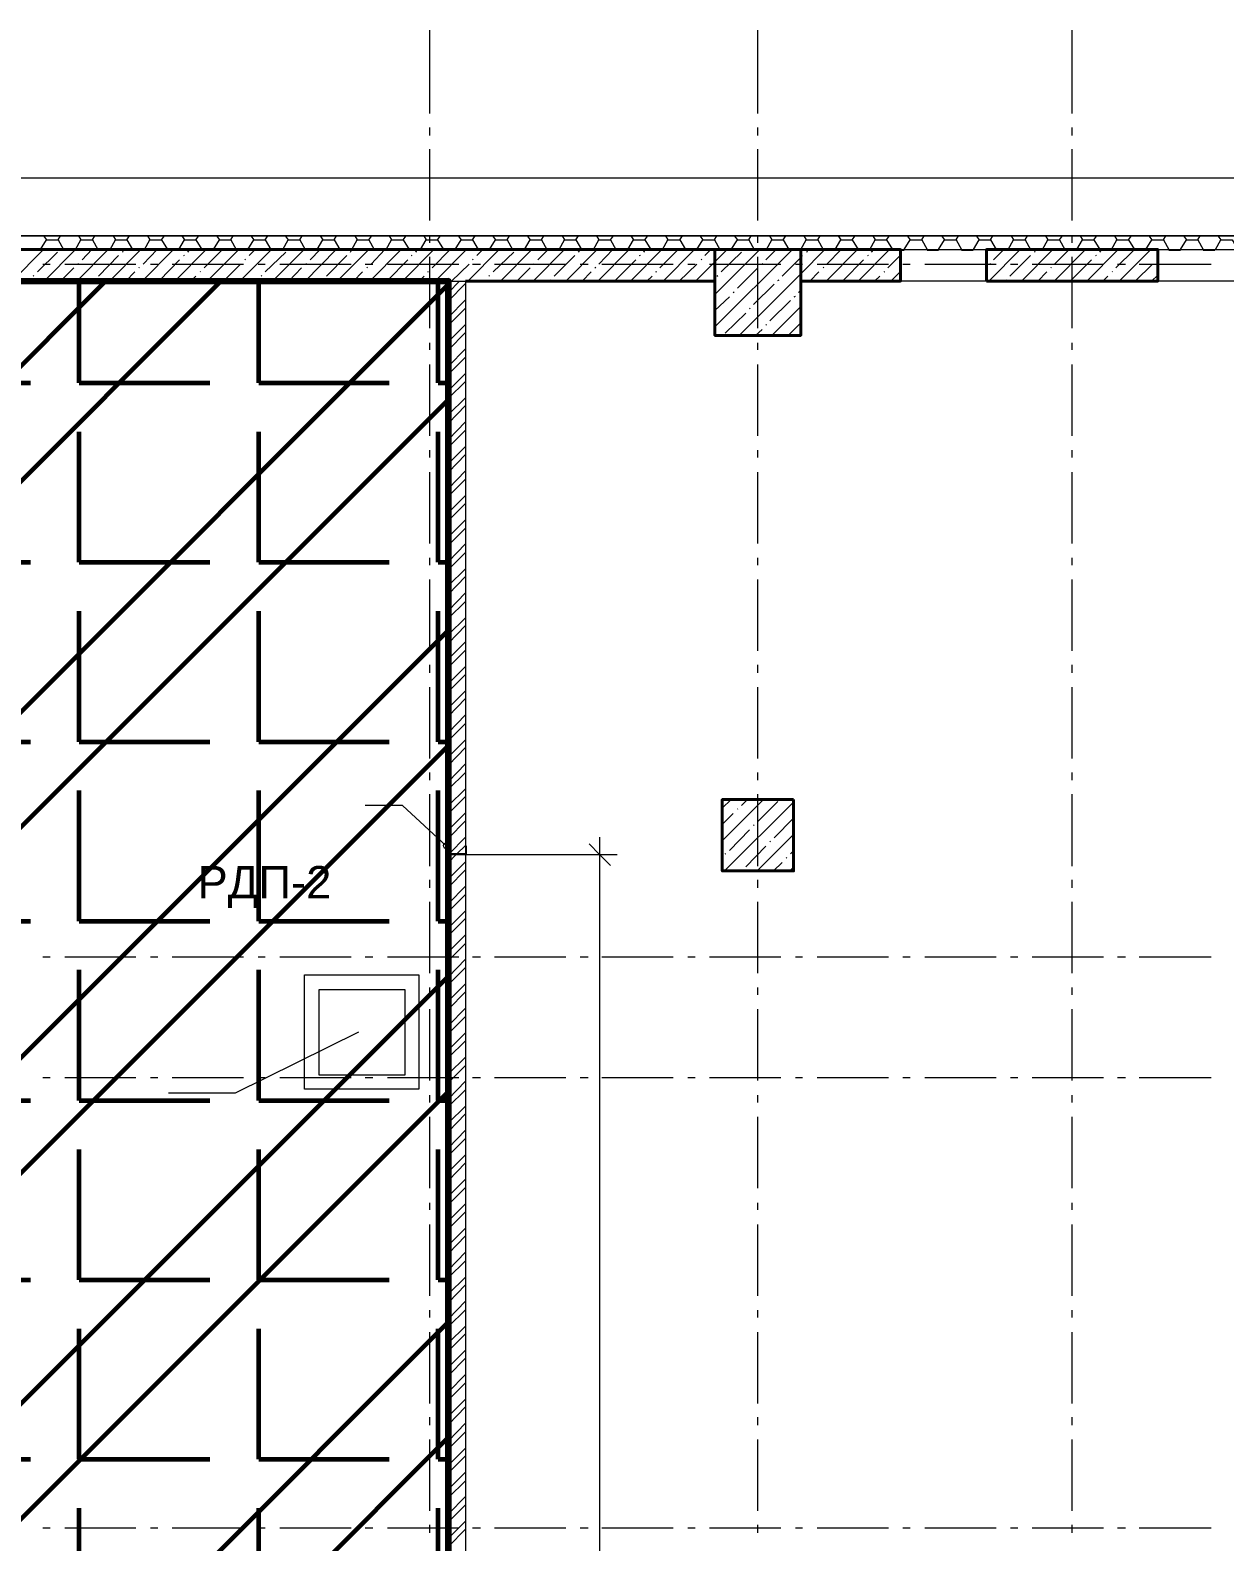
# Model space of a CAD drawing. Header units: millimetres. Extents: x -213911 to 415037, y -3642 to 107391.
# Drawn here: x -157506 to -149133, y 23311 to 33906 of the extents above; entities that cross this region are included whole.
import ezdxf

# ---------------------------------------------------------------- set-up
doc = ezdxf.new("R2010")
doc.units = ezdxf.units.MM
for name, color, linetype, lineweight in [('9.1 Стен подвал шпак', 160, 'Continuous', 90), ('9.2 Потолок подвал шпак', 90, 'Continuous', 60), ('9.3 клининг подвал', 190, 'Continuous', 60), ('Оси', 7, 'Continuous', 9)]:
    doc.layers.add(name, color=color, linetype=linetype, lineweight=lineweight)
doc.layers.add('PDF _Текст', color=7, linetype='Continuous')
doc.styles.get("Standard").update_dxf_attribs({"font": 'arial.ttf'})

msp = doc.modelspace()

# ---------------------------------------------------------------- hatches: boundary and pattern name
at = {"layer": '9.2 Потолок подвал шпак'}
h = msp.add_hatch(dxfattribs=at)
h.set_pattern_fill('ANGLE', color=256, scale=180)
h.set_pattern_definition([(0, (0, 0), (0, 1257.3), [914.4, -342.9]), (90, (0, 0), (-1257.3, 8e-14), [914.4, -342.9])])
h.paths.add_polyline_path([(-154574.3, 32147.6), (-164487.3, 32141.2), (-164504.3, 20370.5), (-157298.2, 20370.5), (-157298.2, 16278.2), (-155154.6, 16274), (-155154.6, 17155.2), (-154574.3, 17155.2)])
h.paths.add_polyline_path([(-158658.1, 28512.8), (-158158.2, 28512.8), (-158158.2, 28012.9), (-158658.1, 28012.9)], flags=16)
h.paths.add_polyline_path([(-158658.1, 22531.1), (-158158.2, 22531.1), (-158158.2, 22026.9), (-158658.1, 22026.9)], flags=16)
at = {"layer": '9.3 клининг подвал'}
h = msp.add_hatch(dxfattribs=at)
h.set_pattern_fill('ANSI32', color=256, scale=180)
h.paths.add_polyline_path([(-154574.3, 32147.6), (-164487.3, 32141.2), (-164504.3, 20370.5), (-157298.2, 20370.5), (-157298.2, 16278.2), (-155154.6, 16274), (-155154.6, 17155.2), (-154574.3, 17155.2)])
h.paths.add_polyline_path([(-158658.1, 28512.8), (-158158.2, 28512.8), (-158158.2, 28012.9), (-158658.1, 28012.9)], flags=16)
h.paths.add_polyline_path([(-158658.1, 22531.1), (-158158.2, 22531.1), (-158158.2, 22026.9), (-158658.1, 22026.9)], flags=16)

# ---------------------------------------------------------------- linework, layer by layer
at = {"lineweight": 40}
msp.add_lwpolyline([(-154455.6, 32147.6), (-152706, 32147.6), (-152706, 32367.9), (-158107.4, 32367.9), (-158107.4, 32147.6), (-154574.3, 32147.6)], dxfattribs=at)
for points in [[(-152104.5, 32367.9), (-152706, 32367.9), (-152706, 31766.3), (-152104.5, 31766.3)], [(-152104.5, 32147.6), (-151405.5, 32147.6), (-151405.5, 32367.9), (-152104.5, 32367.9)], [(-150803.9, 32147.6), (-149600.8, 32147.6), (-149600.8, 32367.9), (-150803.9, 32367.9)], [(-152155.3, 28512.8), (-152655.2, 28512.8), (-152655.2, 28012.9), (-152155.3, 28012.9)]]:
    msp.add_lwpolyline(points, close=True, dxfattribs=at)
at = {"lineweight": 20}
msp.add_lwpolyline([(-154578.5, 28131.5), (-154578.5, 28186.6), (-154587, 28186.6), (-154587, 28127.3), (-154447.2, 28127.3), (-154447.2, 28186.6), (-154455.6, 28186.6), (-154455.6, 28131.5)], close=True, dxfattribs=at)
at = {"lineweight": 18}
msp.add_lwpolyline([(-153438.9, 28051), (-153515.2, 28127.3), (-153587.2, 28203.5)], dxfattribs=at)
at = {"layer": '9.1 Стен подвал шпак'}
msp.add_lwpolyline([(-155154.6, 16274), (-155154.6, 17155.2), (-154574.3, 17155.2), (-154574.3, 32147.6), (-164487.3, 32141.2), (-164504.3, 20370.5), (-157298.2, 20370.5), (-157298.2, 16278.2)], close=True, dxfattribs=at)
at = {"layer": 'Оси', "lineweight": 9}
for points in [[(-154705.6, 33321), (-154705.6, 33905.7)], [(-152405.3, 33321), (-152405.3, 33905.7)], [(-150202.4, 33321), (-150202.4, 33905.7)], [(-154705.6, 33168.5), (-154705.6, 33223.6)], [(-152405.3, 33168.5), (-152405.3, 33223.6)], [(-150202.4, 33168.5), (-150202.4, 33223.6)], [(-154705.6, 32571.2), (-154705.6, 33071.1)], [(-152405.3, 32571.2), (-152405.3, 33071.1)], [(-150202.4, 32571.2), (-150202.4, 33071.1)], [(-122140.8, 32465.3), (-122140.8, 32867.8), (-165211.7, 32867.8), (-165211.7, 29385.5), (-168333.9, 29385.5), (-168333.9, 28983)], [(-207062.6, 32465.3), (-193129.2, 32465.3), (-207062.6, 32465.3), (-207062.6, 32367.9), (-193129.2, 32367.9), (-173269.2, 32367.9), (-173269.2, 28885.6), (-164711.8, 28885.6), (-164711.8, 28983), (-164711.8, 32367.9), (-121873.9, 32367.9), (-121873.9, 28944.9)], [(-157433.8, 32367.9), (-157391.4, 32435.6)], [(-157412.6, 32465.3), (-157391.4, 32435.6), (-157310.9, 32435.6), (-157272.8, 32367.9)], [(-157310.9, 32435.6), (-157294, 32465.3)], [(-157188.1, 32367.9), (-157150, 32435.6)], [(-157166.9, 32465.3), (-157150, 32435.6), (-157069.5, 32435.6), (-157031.3, 32367.9)], [(-157069.5, 32435.6), (-157052.5, 32465.3)], [(-156946.6, 32367.9), (-156908.5, 32435.6)], [(-156925.4, 32465.3), (-156908.5, 32435.6), (-156828, 32435.6), (-156789.9, 32367.9)], [(-156828, 32435.6), (-156811.1, 32465.3)], [(-156705.1, 32367.9), (-156667, 32435.6)], [(-156684, 32465.3), (-156667, 32435.6), (-156586.5, 32435.6), (-156544.2, 32367.9)], [(-156586.5, 32435.6), (-156565.3, 32465.3)], [(-156463.7, 32367.9), (-156425.5, 32435.6)], [(-156442.5, 32465.3), (-156425.5, 32435.6), (-156345.1, 32435.6), (-156302.7, 32367.9)], [(-156345.1, 32435.6), (-156323.9, 32465.3)], [(-156222.2, 32367.9), (-156179.8, 32435.6)], [(-156201, 32465.3), (-156179.8, 32435.6), (-156099.3, 32435.6), (-156061.2, 32367.9)], [(-156099.3, 32435.6), (-156082.4, 32465.3)], [(-155980.7, 32367.9), (-155938.4, 32435.6)], [(-155959.5, 32465.3), (-155938.4, 32435.6), (-155857.9, 32435.6), (-155819.7, 32367.9)], [(-155857.9, 32435.6), (-155840.9, 32465.3)], [(-155735, 32367.9), (-155696.9, 32435.6)], [(-155718.1, 32465.3), (-155696.9, 32435.6), (-155616.4, 32435.6), (-155578.3, 32367.9)], [(-155616.4, 32435.6), (-155599.5, 32465.3)], [(-155493.6, 32367.9), (-155455.4, 32435.6)], [(-155472.4, 32465.3), (-155455.4, 32435.6), (-155374.9, 32435.6), (-155336.8, 32367.9)], [(-155374.9, 32435.6), (-155358, 32465.3)], [(-155252.1, 32367.9), (-155214, 32435.6)], [(-155230.9, 32465.3), (-155214, 32435.6), (-155133.5, 32435.6), (-155095.3, 32367.9)], [(-155133.5, 32435.6), (-155112.3, 32465.3)], [(-155010.6, 32367.9), (-154972.5, 32435.6)], [(-154989.4, 32465.3), (-154972.5, 32435.6), (-154892, 32435.6), (-154849.6, 32367.9)], [(-154892, 32435.6), (-154870.8, 32465.3)], [(-154769.1, 32367.9), (-154731, 32435.6)], [(-154748, 32465.3), (-154731, 32435.6), (-154650.5, 32435.6), (-154608.2, 32367.9)], [(-154705.6, 32414.5), (-154705.6, 32469.5)], [(-154650.5, 32435.6), (-154629.3, 32465.3)], [(-154527.7, 32367.9), (-154485.3, 32435.6)], [(-154506.5, 32465.3), (-154485.3, 32435.6), (-154404.8, 32435.6), (-154366.7, 32367.9)], [(-154404.8, 32435.6), (-154387.9, 32465.3)], [(-154286.2, 32367.9), (-154243.8, 32435.6)], [(-154265, 32465.3), (-154243.8, 32435.6), (-154163.3, 32435.6), (-154125.2, 32367.9)], [(-154163.3, 32435.6), (-154146.4, 32465.3)], [(-154040.5, 32367.9), (-154002.4, 32435.6)], [(-154023.5, 32465.3), (-154002.4, 32435.6), (-153921.9, 32435.6), (-153883.7, 32367.9)], [(-153921.9, 32435.6), (-153904.9, 32465.3)], [(-153799, 32367.9), (-153760.9, 32435.6)], [(-153777.8, 32465.3), (-153760.9, 32435.6), (-153680.4, 32435.6), (-153642.3, 32367.9)], [(-153680.4, 32435.6), (-153663.4, 32465.3)], [(-153557.5, 32367.9), (-153519.4, 32435.6)], [(-153536.4, 32465.3), (-153519.4, 32435.6), (-153438.9, 32435.6), (-153400.8, 32367.9)], [(-153438.9, 32435.6), (-153417.7, 32465.3)], [(-153316.1, 32367.9), (-153277.9, 32435.6)], [(-153294.9, 32465.3), (-153277.9, 32435.6), (-153197.5, 32435.6), (-153155.1, 32367.9)], [(-153197.5, 32435.6), (-153176.3, 32465.3)], [(-153074.6, 32367.9), (-153036.5, 32435.6)], [(-153053.4, 32465.3), (-153036.5, 32435.6), (-152951.7, 32435.6), (-152913.6, 32367.9)], [(-152951.7, 32435.6), (-152934.8, 32465.3)], [(-152833.1, 32367.9), (-152790.8, 32435.6)], [(-152811.9, 32465.3), (-152790.8, 32435.6), (-152710.3, 32435.6), (-152672.1, 32367.9)], [(-152710.3, 32435.6), (-152693.3, 32465.3)], [(-152591.7, 32367.9), (-152549.3, 32435.6)], [(-152570.5, 32465.3), (-152549.3, 32435.6), (-152468.8, 32435.6), (-152430.7, 32367.9)], [(-152468.8, 32435.6), (-152451.9, 32465.3)], [(-152405.3, 32414.5), (-152405.3, 32469.5)], [(-152345.9, 32367.9), (-152307.8, 32435.6)], [(-152324.8, 32465.3), (-152307.8, 32435.6), (-152227.3, 32435.6), (-152189.2, 32367.9)], [(-152227.3, 32435.6), (-152210.4, 32465.3)], [(-152104.5, 32367.9), (-152066.3, 32435.6)], [(-152083.3, 32465.3), (-152066.3, 32435.6), (-151985.9, 32435.6), (-151947.7, 32367.9)], [(-151985.9, 32435.6), (-151968.9, 32465.3)], [(-151863, 32367.9), (-151824.9, 32435.6)], [(-151841.8, 32465.3), (-151824.9, 32435.6), (-151744.4, 32435.6), (-151702, 32367.9)], [(-151744.4, 32435.6), (-151723.2, 32465.3)], [(-151621.5, 32367.9), (-151583.4, 32435.6)], [(-151600.4, 32465.3), (-151583.4, 32435.6), (-151502.9, 32435.6), (-151460.6, 32367.9)], [(-151502.9, 32435.6), (-151481.7, 32465.3)], [(-151380.1, 32367.9), (-151337.7, 32435.6)], [(-151358.9, 32465.3), (-151337.7, 32435.6), (-151257.2, 32435.6), (-151219.1, 32367.9)], [(-151257.2, 32435.6), (-151240.3, 32465.3)], [(-151138.6, 32367.9), (-151096.2, 32435.6)], [(-151117.4, 32465.3), (-151096.2, 32435.6), (-151015.7, 32435.6), (-150977.6, 32367.9)], [(-151015.7, 32435.6), (-150998.8, 32465.3)], [(-150892.9, 32367.9), (-150854.8, 32435.6)], [(-150875.9, 32465.3), (-150854.8, 32435.6), (-150774.3, 32435.6), (-150736.1, 32367.9)], [(-150774.3, 32435.6), (-150757.3, 32465.3)], [(-150651.4, 32367.9), (-150613.3, 32435.6)], [(-150630.2, 32465.3), (-150613.3, 32435.6), (-150532.8, 32435.6), (-150494.7, 32367.9)], [(-150532.8, 32435.6), (-150515.8, 32465.3)], [(-150409.9, 32367.9), (-150371.8, 32435.6)], [(-150388.8, 32465.3), (-150371.8, 32435.6), (-150291.3, 32435.6), (-150253.2, 32367.9)], [(-150291.3, 32435.6), (-150270.1, 32465.3)], [(-150202.4, 32414.5), (-150202.4, 32469.5)], [(-150168.5, 32367.9), (-150130.3, 32435.6)], [(-150147.3, 32465.3), (-150130.3, 32435.6), (-150049.8, 32435.6), (-150007.5, 32367.9)], [(-150049.8, 32435.6), (-150028.7, 32465.3)], [(-149927, 32367.9), (-149888.9, 32435.6)], [(-149905.8, 32465.3), (-149888.9, 32435.6), (-149808.4, 32435.6), (-149766, 32367.9)], [(-149808.4, 32435.6), (-149787.2, 32465.3)], [(-149685.5, 32367.9), (-149643.2, 32435.6)], [(-149664.3, 32465.3), (-149643.2, 32435.6), (-149562.7, 32435.6), (-149524.5, 32367.9)], [(-149562.7, 32435.6), (-149545.7, 32465.3)], [(-149444.1, 32367.9), (-149401.7, 32435.6)], [(-149422.9, 32465.3), (-149401.7, 32435.6), (-149321.2, 32435.6), (-149283.1, 32367.9)], [(-149321.2, 32435.6), (-149304.3, 32465.3)], [(-149198.3, 32367.9), (-149160.2, 32435.6)], [(-149181.4, 32465.3), (-149160.2, 32435.6), (-149079.7, 32435.6), (-149041.6, 32367.9)], [(-157632.9, 32147.6), (-157412.6, 32367.9)], [(-157514.3, 32363.6), (-157433.8, 32363.6)], [(-157455, 32211.1), (-157315.2, 32350.9)], [(-157408.4, 32147.6), (-157188.1, 32367.9)], [(-157272.8, 32363.6), (-157192.3, 32363.6)], [(-157179.6, 32147.6), (-156959.3, 32367.9)], [(-157141.5, 32295.8), (-157073.7, 32367.9)], [(-157031.3, 32363.6), (-156946.6, 32363.6)], [(-157027.1, 32181.5), (-156887.3, 32325.5)], [(-156950.9, 32147.6), (-156730.6, 32367.9)], [(-156857.7, 32350.9), (-156853.4, 32359.4)], [(-156785.6, 32363.6), (-156705.1, 32363.6)], [(-156722.1, 32147.6), (-156501.8, 32367.9)], [(-156713.6, 32266.2), (-156616.2, 32367.9)], [(-156544.2, 32363.6), (-156463.7, 32363.6)], [(-156493.3, 32147.6), (-156273, 32367.9)], [(-156429.8, 32325.5), (-156425.5, 32329.7)], [(-156400.1, 32350.9), (-156387.4, 32367.9)], [(-156302.7, 32363.6), (-156222.2, 32363.6)], [(-156285.7, 32240.8), (-156158.7, 32367.9)], [(-156264.6, 32147.6), (-156044.3, 32367.9)], [(-156061.2, 32363.6), (-155980.7, 32363.6)], [(-156035.8, 32147.6), (-155815.5, 32367.9)], [(-155972.3, 32325.5), (-155929.9, 32367.9)], [(-155857.9, 32211.1), (-155713.8, 32350.9)], [(-155819.7, 32363.6), (-155739.3, 32363.6)], [(-155807, 32147.6), (-155586.7, 32367.9)], [(-155578.3, 32147.6), (-155362.2, 32367.9)], [(-155578.3, 32363.6), (-155497.8, 32363.6)], [(-155544.4, 32295.8), (-155472.4, 32367.9)], [(-155430, 32181.5), (-155286, 32325.5)], [(-155353.8, 32147.6), (-155133.5, 32367.9)], [(-155332.6, 32363.6), (-155252.1, 32363.6)], [(-155260.6, 32350.9), (-155256.3, 32359.4)], [(-155125, 32147.6), (-154904.7, 32367.9)], [(-155116.5, 32266.2), (-155019.1, 32367.9)], [(-155091.1, 32363.6), (-155010.6, 32363.6)], [(-154896.2, 32147.6), (-154675.9, 32367.9)], [(-154849.6, 32363.6), (-154769.1, 32363.6)], [(-154832.7, 32325.5), (-154828.4, 32329.7)], [(-154803, 32350.9), (-154790.3, 32367.9)], [(-154705.6, 31817.1), (-154705.6, 32317)], [(-154688.6, 32240.8), (-154561.6, 32367.9)], [(-154667.5, 32147.6), (-154447.2, 32367.9)], [(-154608.2, 32363.6), (-154527.7, 32363.6)], [(-154438.7, 32147.6), (-154218.4, 32367.9)], [(-154375.2, 32325.5), (-154332.8, 32367.9)], [(-154366.7, 32363.6), (-154286.2, 32363.6)], [(-154260.8, 32211.1), (-154116.7, 32350.9)], [(-154209.9, 32147.6), (-153989.6, 32367.9)], [(-154125.2, 32363.6), (-154044.7, 32363.6)], [(-153981.2, 32147.6), (-153760.9, 32367.9)], [(-153947.3, 32295.8), (-153875.3, 32367.9)], [(-153883.7, 32363.6), (-153803.2, 32363.6)], [(-153832.9, 32181.5), (-153688.9, 32325.5)], [(-153752.4, 32147.6), (-153532.1, 32367.9)], [(-153663.4, 32350.9), (-153655, 32359.4)], [(-153638, 32363.6), (-153557.5, 32363.6)], [(-153527.9, 32147.6), (-153307.6, 32367.9)], [(-153519.4, 32266.2), (-153422, 32367.9)], [(-153396.6, 32363.6), (-153316.1, 32363.6)], [(-153299.1, 32147.6), (-153078.8, 32367.9)], [(-153235.6, 32325.5), (-153227.1, 32329.7)], [(-153205.9, 32350.9), (-153193.2, 32367.9)], [(-153155.1, 32363.6), (-153074.6, 32363.6)], [(-153091.5, 32240.8), (-152964.5, 32367.9)], [(-153070.4, 32147.6), (-152850.1, 32367.9)], [(-152913.6, 32363.6), (-152833.1, 32363.6)], [(-152841.6, 32147.6), (-152706, 32283.1), (-152621.3, 32367.9)], [(-152778.1, 32325.5), (-152735.7, 32367.9)], [(-152706, 32054.4), (-152392.5, 32367.9)], [(-152706, 31825.6), (-152163.8, 32367.9)], [(-152663.7, 32211.1), (-152519.6, 32350.9)], [(-152536.6, 31766.3), (-152104.5, 32198.4), (-151935, 32367.9)], [(-152405.3, 31817.1), (-152405.3, 32317)], [(-152350.2, 32295.8), (-152278.2, 32367.9)], [(-152235.8, 32181.5), (-152104.5, 32312.8), (-152091.8, 32325.5)], [(-152062.1, 32350.9), (-152057.9, 32359.4)], [(-151943.5, 32363.6), (-151863, 32363.6)], [(-151926.5, 32147.6), (-151706.3, 32367.9)], [(-151922.3, 32266.2), (-151820.6, 32367.9)], [(-151702, 32147.6), (-151481.7, 32367.9)], [(-151702, 32363.6), (-151621.5, 32363.6)], [(-151634.2, 32325.5), (-151630, 32329.7)], [(-151608.8, 32350.9), (-151591.9, 32367.9)], [(-151494.4, 32240.8), (-151405.5, 32329.7)], [(-151460.6, 32363.6), (-151380.1, 32363.6)], [(-151219.1, 32363.6), (-151138.6, 32363.6)], [(-150977.6, 32363.6), (-150897.1, 32363.6)], [(-150803.9, 32359.4), (-150795.4, 32367.9)], [(-150787, 32147.6), (-150566.7, 32367.9)], [(-150753.1, 32295.8), (-150681.1, 32367.9)], [(-150736.1, 32363.6), (-150655.6, 32363.6)], [(-150638.7, 32181.5), (-150494.7, 32325.5)], [(-150558.2, 32147.6), (-150337.9, 32367.9)], [(-150490.4, 32363.6), (-150409.9, 32363.6)], [(-150465, 32350.9), (-150460.8, 32359.4)], [(-150329.4, 32147.6), (-150109.2, 32367.9)], [(-150325.2, 32266.2), (-150223.5, 32367.9)], [(-150249, 32363.6), (-150168.5, 32363.6)], [(-150202.4, 31817.1), (-150202.4, 32317)], [(-150100.7, 32147.6), (-149880.4, 32367.9)], [(-150037.1, 32325.5), (-150032.9, 32329.7)], [(-150007.5, 32350.9), (-149994.8, 32367.9)], [(-150007.5, 32363.6), (-149927, 32363.6)], [(-149897.3, 32240.8), (-149766, 32367.9)], [(-149871.9, 32147.6), (-149651.6, 32367.9)], [(-149766, 32363.6), (-149685.5, 32363.6)], [(-149524.5, 32363.6), (-149444.1, 32363.6)], [(-149283.1, 32363.6), (-149202.6, 32363.6)], [(-157416.9, 32266.2), (-157366, 32266.2)], [(-157294, 32147.6), (-157200.8, 32240.8)], [(-157264.3, 32266.2), (-156764.5, 32266.2)], [(-157171.1, 32266.2), (-157166.9, 32270.4)], [(-156836.5, 32147.6), (-156772.9, 32211.1)], [(-156743.3, 32240.8), (-156739, 32245)], [(-156662.8, 32266.2), (-156611.9, 32266.2)], [(-156599.2, 32151.8), (-156459.4, 32295.8)], [(-156510.3, 32266.2), (-156010.4, 32266.2)], [(-156315.4, 32211.1), (-156311.2, 32215.4)], [(-156150.2, 32147.6), (-156031.6, 32266.2)], [(-156001.9, 32295.8), (-155997.7, 32300.1)], [(-155908.7, 32266.2), (-155857.9, 32266.2)], [(-155756.2, 32266.2), (-155256.3, 32266.2)], [(-155692.7, 32147.6), (-155603.7, 32240.8)], [(-155574, 32266.2), (-155569.8, 32270.4)], [(-155239.4, 32147.6), (-155175.8, 32211.1)], [(-155158.9, 32266.2), (-155103.8, 32266.2)], [(-155146.2, 32240.8), (-155141.9, 32245)], [(-155002.1, 32151.8), (-154858.1, 32295.8)], [(-155002.1, 32266.2), (-154502.2, 32266.2)], [(-154718.3, 32211.1), (-154714.1, 32215.4)], [(-154553.1, 32147.6), (-154430.2, 32266.2)], [(-154404.8, 32295.8), (-154400.6, 32300.1)], [(-154404.8, 32266.2), (-154349.7, 32266.2)], [(-154252.3, 32266.2), (-153752.4, 32266.2)], [(-154095.6, 32147.6), (-154002.4, 32240.8)], [(-153976.9, 32266.2), (-153972.7, 32270.4)], [(-153650.7, 32266.2), (-153595.7, 32266.2)], [(-153638, 32147.6), (-153574.5, 32211.1)], [(-153549.1, 32240.8), (-153540.6, 32245)], [(-153498.2, 32266.2), (-152998.3, 32266.2)], [(-153405, 32151.8), (-153261, 32295.8)], [(-153121.2, 32211.1), (-153112.7, 32215.4)], [(-152956, 32147.6), (-152833.1, 32266.2)], [(-152896.7, 32266.2), (-152845.8, 32266.2)], [(-152803.5, 32295.8), (-152799.2, 32300.1)], [(-152744.2, 32266.2), (-152244.3, 32266.2)], [(-152549.3, 32096.7), (-152405.3, 32240.8)], [(-152375.6, 32266.2), (-152371.4, 32270.4)], [(-152142.6, 32266.2), (-152091.8, 32266.2)], [(-152040.9, 32147.6), (-151977.4, 32211.1)], [(-151990.1, 32266.2), (-151490.2, 32266.2)], [(-151947.7, 32240.8), (-151943.5, 32245)], [(-151807.9, 32151.8), (-151663.9, 32295.8)], [(-151519.9, 32211.1), (-151515.6, 32215.4)], [(-151473.3, 32147.6), (-151405.5, 32215.4)], [(-151388.5, 32266.2), (-151337.7, 32266.2)], [(-151236, 32266.2), (-150736.1, 32266.2)], [(-150778.5, 32266.2), (-150774.3, 32270.4)], [(-150634.5, 32266.2), (-150583.6, 32266.2)], [(-150482, 32266.2), (-149982.1, 32266.2)], [(-150443.8, 32147.6), (-150380.3, 32211.1)], [(-150350.6, 32240.8), (-150346.4, 32245)], [(-150210.8, 32151.8), (-150066.8, 32295.8)], [(-149922.8, 32211.1), (-149918.5, 32215.4)], [(-149884.6, 32266.2), (-149829.6, 32266.2)], [(-149761.8, 32147.6), (-149638.9, 32266.2)], [(-149732.1, 32266.2), (-149228, 32266.2)], [(-149609.3, 32295.8), (-149605, 32300.1)], [(-157484.6, 32181.5), (-157480.4, 32185.7)], [(-157056.8, 32151.8), (-157052.5, 32156)], [(-156378.9, 32147.6), (-156345.1, 32181.5)], [(-155921.4, 32147.6), (-155917.2, 32151.8)], [(-155887.5, 32181.5), (-155883.3, 32185.7)], [(-155459.7, 32151.8), (-155455.4, 32156)], [(-154781.8, 32147.6), (-154743.7, 32181.5)], [(-154574.3, 32067.1), (-154498, 32147.6)], [(-154574.3, 28131.5), (-154574.3, 32147.6), (-154455.6, 32147.6), (-154455.6, 28131.5)], [(-154574.3, 32007.8), (-154455.6, 32130.6)], [(-154324.3, 32147.6), (-154315.8, 32151.8)], [(-154290.4, 32181.5), (-154286.2, 32185.7)], [(-153862.6, 32151.8), (-153858.3, 32156)], [(-153184.7, 32147.6), (-153146.6, 32181.5)], [(-152727.2, 32147.6), (-152718.7, 32151.8)], [(-152693.3, 32181.5), (-152684.9, 32185.7)], [(-152434.9, 31982.4), (-152290.9, 32126.4)], [(-152265.5, 32151.8), (-152257, 32156)], [(-151587.6, 32147.6), (-151549.5, 32181.5)], [(-150664.1, 32151.8), (-150659.9, 32156)], [(-149986.3, 32147.6), (-149952.4, 32181.5)], [(-149647.4, 32147.6), (-149600.8, 32189.9)], [(-154574.3, 31893.4), (-154455.6, 32016.2)], [(-152706, 31940), (-152604.4, 32037.4)], [(-152578.9, 32067.1), (-152570.5, 32071.3)], [(-152320.5, 31868), (-152176.5, 32012)], [(-152151.1, 32037.4), (-152142.6, 32041.7)], [(-152121.4, 32067.1), (-152104.5, 32084)], [(-154574.3, 31838.3), (-154455.6, 31956.9)], [(-152634, 31783.2), (-152490, 31923)], [(-152464.6, 31952.7), (-152460.3, 31956.9)], [(-152307.8, 31766.3), (-152104.5, 31969.6)], [(-154574.3, 31723.9), (-154455.6, 31842.6)], [(-154574.3, 31664.6), (-154455.6, 31787.5)], [(-152422.2, 31766.3), (-152375.6, 31808.7)], [(-152350.2, 31838.3), (-152345.9, 31842.6)], [(-152193.4, 31766.3), (-152104.5, 31855.3)], [(-154705.6, 31664.6), (-154705.6, 31715.5)], [(-152405.3, 31664.6), (-152405.3, 31715.5)], [(-150202.4, 31664.6), (-150202.4, 31715.5)], [(-154574.3, 31550.2), (-154455.6, 31673.1)], [(-154574.3, 31495.2), (-154455.6, 31613.8)], [(-154705.6, 31063.1), (-154705.6, 31563)], [(-154574.3, 31380.8), (-154455.6, 31499.4)], [(-152405.3, 31063.1), (-152405.3, 31563)], [(-150202.4, 31063.1), (-150202.4, 31563)], [(-154574.3, 31325.7), (-154455.6, 31444.3)], [(-154574.3, 31211.3), (-154455.6, 31330)], [(-154574.3, 31152), (-154455.6, 31274.9)], [(-154574.3, 31037.7), (-154455.6, 31160.5)], [(-154574.3, 30982.6), (-154455.6, 31101.2)], [(-154705.6, 30910.6), (-154705.6, 30961.4)], [(-154574.3, 30868.2), (-154455.6, 30986.8)], [(-152405.3, 30910.6), (-152405.3, 30961.4)], [(-150202.4, 30910.6), (-150202.4, 30961.4)], [(-154574.3, 30808.9), (-154455.6, 30931.7)], [(-154705.6, 30309), (-154705.6, 30808.9)], [(-154574.3, 30694.5), (-154455.6, 30817.4)], [(-154574.3, 30639.4), (-154455.6, 30758.1)], [(-152405.3, 30309), (-152405.3, 30808.9)], [(-150202.4, 30309), (-150202.4, 30808.9)], [(-154574.3, 30525.1), (-154455.6, 30643.7)], [(-154574.3, 30470), (-154455.6, 30588.6)], [(-154574.3, 30355.6), (-154455.6, 30474.2)], [(-154574.3, 30296.3), (-154455.6, 30414.9)], [(-154574.3, 30181.9), (-154455.6, 30304.8)], [(-154705.6, 30156.5), (-154705.6, 30207.3)], [(-154574.3, 30126.8), (-154455.6, 30245.5)], [(-152405.3, 30156.5), (-152405.3, 30207.3)], [(-150202.4, 30156.5), (-150202.4, 30207.3)], [(-154574.3, 30012.5), (-154455.6, 30131.1)], [(-154705.6, 29554.9), (-154705.6, 30054.8)], [(-154574.3, 29953.1), (-154455.6, 30076)], [(-152405.3, 29554.9), (-152405.3, 30054.8)], [(-150202.4, 29554.9), (-150202.4, 30054.8)], [(-154574.3, 29838.8), (-154455.6, 29961.6)], [(-154574.3, 29783.7), (-154455.6, 29902.3)], [(-154574.3, 29669.3), (-154455.6, 29787.9)], [(-154574.3, 29610), (-154455.6, 29732.9)], [(-154574.3, 29499.9), (-154455.6, 29618.5)], [(-154705.6, 29402.4), (-154705.6, 29457.5)], [(-154574.3, 29440.5), (-154455.6, 29559.2)], [(-152405.3, 29402.4), (-152405.3, 29457.5)], [(-150202.4, 29402.4), (-150202.4, 29457.5)], [(-154574.3, 29326.2), (-154455.6, 29444.8)], [(-154574.3, 29271.1), (-154455.6, 29389.7)], [(-154705.6, 28800.9), (-154705.6, 29300.8)], [(-154574.3, 29156.7), (-154455.6, 29275.3)], [(-152405.3, 28800.9), (-152405.3, 29300.8)], [(-150202.4, 28800.9), (-150202.4, 29300.8)], [(-154574.3, 29097.4), (-154455.6, 29220.3)], [(-154574.3, 28983), (-154455.6, 29105.9)], [(-154574.3, 28928), (-154455.6, 29046.6)], [(-154574.3, 28813.6), (-154455.6, 28932.2)], [(-154574.3, 28754.3), (-154455.6, 28877.1)], [(-154574.3, 28639.9), (-154455.6, 28762.7)], [(-154705.6, 28648.4), (-154705.6, 28703.4)], [(-154574.3, 28584.8), (-154455.6, 28703.4)], [(-152405.3, 28648.4), (-152405.3, 28703.4)], [(-150202.4, 28648.4), (-150202.4, 28703.4)], [(-154705.6, 28046.8), (-154705.6, 28550.9)], [(-154574.3, 28470.4), (-154455.6, 28589)], [(-154574.3, 28415.4), (-154455.6, 28534)], [(-152655.2, 28453.5), (-152591.7, 28512.8)], [(-152655.2, 28224.7), (-152367.1, 28512.8)], [(-152519.6, 28470.4), (-152477.3, 28512.8)], [(-152405.3, 28046.8), (-152405.3, 28550.9)], [(-150202.4, 28046.8), (-150202.4, 28550.9)], [(-154587, 28186.6), (-154896.2, 28470.4), (-155158.9, 28470.4)], [(-154574.3, 28301), (-154455.6, 28419.6)], [(-152655.2, 28339.1), (-152578.9, 28415.4)], [(-152638.3, 28012.9), (-152155.3, 28495.8)], [(-152549.3, 28445), (-152545.1, 28449.2)], [(-152405.3, 28360.3), (-152265.5, 28500.1)], [(-154574.3, 28241.7), (-154455.6, 28364.5)], [(-152604.4, 28156.9), (-152464.6, 28301)], [(-152434.9, 28330.6), (-152430.7, 28334.9)], [(-152290.9, 28245.9), (-152155.3, 28381.5)], [(-154570, 28131.5), (-154455.6, 28250.1)], [(-154515, 28131.5), (-154455.6, 28190.8)], [(-153515.2, 28250.1), (-153515.2, 22459.1), (-153515.2, 17036.5)], [(-152490, 28042.6), (-152350.2, 28186.6)], [(-152409.5, 28012.9), (-152155.3, 28267.1)], [(-152320.5, 28216.2), (-152316.3, 28220.5)], [(-154574.3, 28072.2), (-154519.2, 28127.3)], [(-154574.3, 22463.3), (-154574.3, 28127.3)], [(-154455.6, 28127.3), (-154455.6, 22463.3)], [(-154447.2, 28127.3), (-153515.2, 28127.3), (-153392.3, 28127.3)], [(-152634, 28131.5), (-152629.8, 28135.8)], [(-152206.1, 28101.9), (-152201.9, 28106.1)], [(-152176.5, 28131.5), (-152155.3, 28152.7)], [(-154574.3, 27957.8), (-154455.6, 28076.4)], [(-154574.3, 27898.5), (-154455.6, 28021.4)], [(-152519.6, 28017.1), (-152515.4, 28021.4)], [(-152295.1, 28012.9), (-152235.8, 28072.2)], [(-152180.7, 28012.9), (-152155.3, 28038.3)], [(-154705.6, 27894.3), (-154705.6, 27949.4)], [(-154574.3, 27784.1), (-154455.6, 27907)], [(-152405.3, 27894.3), (-152405.3, 27949.4)], [(-150202.4, 27894.3), (-150202.4, 27949.4)], [(-154705.6, 27297), (-154705.6, 27796.8)], [(-154574.3, 27729.1), (-154455.6, 27847.7)], [(-152405.3, 27297), (-152405.3, 27796.8)], [(-150202.4, 27297), (-150202.4, 27796.8)], [(-154574.3, 27614.7), (-154455.6, 27733.3)], [(-154574.3, 27559.6), (-154455.6, 27678.2)], [(-154574.3, 27445.2), (-154455.6, 27563.8)], [(-154574.3, 27385.9), (-154455.6, 27504.5)], [(-157416.9, 27411.3), (-157366, 27411.3)], [(-157264.3, 27411.3), (-156764.5, 27411.3)], [(-156662.8, 27411.3), (-156611.9, 27411.3)], [(-156510.3, 27411.3), (-156010.4, 27411.3)], [(-155908.7, 27411.3), (-155857.9, 27411.3)], [(-155756.2, 27411.3), (-155256.3, 27411.3)], [(-155158.9, 27411.3), (-155103.8, 27411.3)], [(-155002.1, 27411.3), (-154502.2, 27411.3)], [(-154574.3, 27271.5), (-154455.6, 27394.4)], [(-154404.8, 27411.3), (-154349.7, 27411.3)], [(-154252.3, 27411.3), (-153752.4, 27411.3)], [(-153650.7, 27411.3), (-153595.7, 27411.3)], [(-153498.2, 27411.3), (-152998.3, 27411.3)], [(-152896.7, 27411.3), (-152845.8, 27411.3)], [(-152744.2, 27411.3), (-152244.3, 27411.3)], [(-152142.6, 27411.3), (-152091.8, 27411.3)], [(-151990.1, 27411.3), (-151490.2, 27411.3)], [(-151388.5, 27411.3), (-151337.7, 27411.3)], [(-151236, 27411.3), (-150736.1, 27411.3)], [(-150634.5, 27411.3), (-150583.6, 27411.3)], [(-150482, 27411.3), (-149982.1, 27411.3)], [(-149884.6, 27411.3), (-149829.6, 27411.3)], [(-149732.1, 27411.3), (-149228, 27411.3)], [(-154574.3, 27216.5), (-154455.6, 27335.1)], [(-154705.6, 27144.5), (-154705.6, 27195.3)], [(-154574.3, 27102.1), (-154455.6, 27220.7)], [(-154574.3, 27042.8), (-154455.6, 27165.6)], [(-152405.3, 27144.5), (-152405.3, 27195.3)], [(-150202.4, 27144.5), (-150202.4, 27195.3)], [(-154705.6, 26542.9), (-154705.6, 27042.8)], [(-154574.3, 26928.4), (-154455.6, 27051.3)], [(-152405.3, 26542.9), (-152405.3, 27042.8)], [(-150202.4, 26542.9), (-150202.4, 27042.8)], [(-154574.3, 26873.3), (-154455.6, 26991.9)], [(-155205.5, 26881.8), (-156069.7, 26453.9), (-156535.7, 26453.9)], [(-154574.3, 26758.9), (-154455.6, 26877.6)], [(-154574.3, 26703.9), (-154455.6, 26822.5)], [(-154574.3, 26589.5), (-154455.6, 26708.1)], [(-154574.3, 26530.2), (-154455.6, 26648.8)], [(-157416.9, 26564.1), (-157366, 26564.1)], [(-157264.3, 26564.1), (-156764.5, 26564.1)], [(-156662.8, 26564.1), (-156611.9, 26564.1)], [(-156510.3, 26564.1), (-156010.4, 26564.1)], [(-155908.7, 26564.1), (-155857.9, 26564.1)], [(-155756.2, 26564.1), (-155256.3, 26564.1)], [(-155158.9, 26564.1), (-155103.8, 26564.1)], [(-155002.1, 26564.1), (-154502.2, 26564.1)], [(-154574.3, 26415.8), (-154455.6, 26538.7)], [(-154404.8, 26564.1), (-154349.7, 26564.1)], [(-154252.3, 26564.1), (-153752.4, 26564.1)], [(-153650.7, 26564.1), (-153595.7, 26564.1)], [(-153498.2, 26564.1), (-152998.3, 26564.1)], [(-152896.7, 26564.1), (-152845.8, 26564.1)], [(-152744.2, 26564.1), (-152244.3, 26564.1)], [(-152142.6, 26564.1), (-152091.8, 26564.1)], [(-151990.1, 26564.1), (-151490.2, 26564.1)], [(-151388.5, 26564.1), (-151337.7, 26564.1)], [(-151236, 26564.1), (-150736.1, 26564.1)], [(-150634.5, 26564.1), (-150583.6, 26564.1)], [(-150482, 26564.1), (-149982.1, 26564.1)], [(-149884.6, 26564.1), (-149829.6, 26564.1)], [(-149732.1, 26564.1), (-149228, 26564.1)], [(-154705.6, 26390.4), (-154705.6, 26441.2)], [(-154574.3, 26360.7), (-154455.6, 26479.3)], [(-152405.3, 26390.4), (-152405.3, 26441.2)], [(-150202.4, 26390.4), (-150202.4, 26441.2)], [(-154705.6, 25788.8), (-154705.6, 26288.7)], [(-154574.3, 26246.3), (-154455.6, 26365)], [(-154574.3, 26187), (-154455.6, 26309.9)], [(-152405.3, 25788.8), (-152405.3, 26288.7)], [(-150202.4, 25788.8), (-150202.4, 26288.7)], [(-154574.3, 26072.7), (-154455.6, 26195.5)], [(-154574.3, 26017.6), (-154455.6, 26136.2)], [(-154574.3, 25903.2), (-154455.6, 26021.8)], [(-154574.3, 25843.9), (-154455.6, 25966.7)], [(-154574.3, 25733.7), (-154455.6, 25852.4)], [(-154574.3, 25674.4), (-154455.6, 25793.1)], [(-154705.6, 25636.3), (-154705.6, 25687.1)], [(-154574.3, 25560.1), (-154455.6, 25678.7)], [(-152405.3, 25636.3), (-152405.3, 25687.1)], [(-150202.4, 25636.3), (-150202.4, 25687.1)], [(-154705.6, 25034.8), (-154705.6, 25534.6)], [(-154574.3, 25505), (-154455.6, 25623.6)], [(-152405.3, 25034.8), (-152405.3, 25534.6)], [(-150202.4, 25034.8), (-150202.4, 25534.6)], [(-154574.3, 25390.6), (-154455.6, 25509.2)], [(-154574.3, 25331.3), (-154455.6, 25454.2)], [(-154574.3, 25216.9), (-154455.6, 25339.8)], [(-154574.3, 25161.8), (-154455.6, 25280.5)], [(-154574.3, 25047.5), (-154455.6, 25166.1)], [(-154574.3, 24988.2), (-154455.6, 25111)], [(-154705.6, 24882.2), (-154705.6, 24933.1)], [(-154574.3, 24873.8), (-154455.6, 24996.6)], [(-154574.3, 24818.7), (-154455.6, 24937.3)], [(-152405.3, 24882.2), (-152405.3, 24933.1)], [(-150202.4, 24882.2), (-150202.4, 24933.1)], [(-154574.3, 24704.3), (-154455.6, 24822.9)], [(-154705.6, 24280.7), (-154705.6, 24780.6)], [(-154574.3, 24649.2), (-154455.6, 24767.9)], [(-152405.3, 24280.7), (-152405.3, 24780.6)], [(-150202.4, 24280.7), (-150202.4, 24780.6)], [(-154574.3, 24534.9), (-154455.6, 24653.5)], [(-154574.3, 24475.6), (-154455.6, 24598.4)], [(-154574.3, 24361.2), (-154455.6, 24484)], [(-154574.3, 24306.1), (-154455.6, 24424.7)], [(-154574.3, 24191.7), (-154455.6, 24310.3)], [(-154705.6, 24128.2), (-154705.6, 24183.2)], [(-154574.3, 24132.4), (-154455.6, 24255.3)], [(-152405.3, 24128.2), (-152405.3, 24183.2)], [(-150202.4, 24128.2), (-150202.4, 24183.2)], [(-154574.3, 24018), (-154455.6, 24140.9)], [(-154574.3, 23963), (-154455.6, 24081.6)], [(-154705.6, 23526.6), (-154705.6, 24026.5)], [(-154574.3, 23848.6), (-154455.6, 23967.2)], [(-152405.3, 23526.6), (-152405.3, 24026.5)], [(-150202.4, 23526.6), (-150202.4, 24026.5)], [(-154574.3, 23793.5), (-154455.6, 23912.1)], [(-154574.3, 23679.1), (-154455.6, 23797.7)], [(-154574.3, 23619.8), (-154455.6, 23738.4)], [(-154574.3, 23505.4), (-154455.6, 23628.3)], [(-154574.3, 23450.4), (-154455.6, 23569)], [(-154705.6, 23374.1), (-154705.6, 23429.2)], [(-154574.3, 23336), (-154455.6, 23454.6)], [(-152405.3, 23374.1), (-152405.3, 23429.2)], [(-150202.4, 23374.1), (-150202.4, 23429.2)], [(-157416.9, 23408), (-157366, 23408)], [(-157264.3, 23408), (-156764.5, 23408)], [(-156662.8, 23408), (-156611.9, 23408)], [(-156510.3, 23408), (-156010.4, 23408)], [(-155908.7, 23408), (-155857.9, 23408)], [(-155756.2, 23408), (-155256.3, 23408)], [(-155158.9, 23408), (-155103.8, 23408)], [(-155002.1, 23408), (-154502.2, 23408)], [(-154574.3, 23276.7), (-154455.6, 23399.5)], [(-154404.8, 23408), (-154349.7, 23408)], [(-154252.3, 23408), (-153752.4, 23408)], [(-153650.7, 23408), (-153595.7, 23408)], [(-153498.2, 23408), (-152998.3, 23408)], [(-152896.7, 23408), (-152845.8, 23408)], [(-152744.2, 23408), (-152244.3, 23408)], [(-152142.6, 23408), (-152091.8, 23408)], [(-151990.1, 23408), (-151490.2, 23408)], [(-151388.5, 23408), (-151337.7, 23408)], [(-151236, 23408), (-150736.1, 23408)], [(-150634.5, 23408), (-150583.6, 23408)], [(-150482, 23408), (-149982.1, 23408)], [(-149884.6, 23408), (-149829.6, 23408)], [(-149732.1, 23408), (-149228, 23408)]]:
    msp.add_lwpolyline(points, dxfattribs=at)
for points in [[(-121772.3, 32465.3), (-121772.3, 29042.3), (-117781.6, 29042.3), (-117781.6, 32367.9), (-117781.6, 29046.6), (-121772.3, 29046.6), (-121772.3, 32465.3), (-121873.9, 32465.3), (-164813.5, 32465.3), (-164813.5, 32367.9), (-164813.5, 28983), (-164813.5, 32367.9), (-164813.5, 32465.3), (-121873.9, 32465.3)], [(-150803.9, 32367.9), (-150803.9, 32147.6), (-151405.5, 32147.6), (-151405.5, 32367.9)], [(-149003.5, 32367.9), (-149003.5, 32147.6), (-149600.8, 32147.6), (-149600.8, 32367.9)], [(-154781.8, 26483.6), (-155582.5, 26483.6), (-155582.5, 27284.3), (-154781.8, 27284.3)], [(-154879.3, 26581), (-155480.8, 26581), (-155480.8, 27182.6), (-154879.3, 27182.6)]]:
    msp.add_lwpolyline(points, close=True, dxfattribs=at)
for points in [[(-154608.2, 28190.8), (-154608.2, 28203.5), (-154599.7, 28212), (-154582.7, 28212)], [(-154608.2, 28190.8), (-154608.2, 28203.5), (-154599.7, 28212), (-154582.7, 28212)], [(-154582.7, 28165.4), (-154599.7, 28165.4), (-154608.2, 28178.1), (-154608.2, 28190.8)], [(-154582.7, 28165.4), (-154599.7, 28165.4), (-154608.2, 28178.1), (-154608.2, 28190.8)], [(-154582.7, 28212), (-154570, 28212), (-154557.3, 28203.5), (-154557.3, 28190.8)], [(-154582.7, 28212), (-154570, 28212), (-154557.3, 28203.5), (-154557.3, 28190.8)], [(-154557.3, 28190.8), (-154557.3, 28178.1), (-154570, 28165.4), (-154582.7, 28165.4)], [(-154557.3, 28190.8), (-154557.3, 28178.1), (-154570, 28165.4), (-154582.7, 28165.4)]]:
    msp.add_open_spline(points, degree=3, dxfattribs=at)

# ---------------------------------------------------------------- texts
at = {"layer": 'PDF _Текст', "insert": (-156333.6, 27900.6), "char_height": 227.67, "attachment_point": 4}
msp.add_mtext('РДП-2', dxfattribs=at)

doc.saveas('drawing.dxf')
